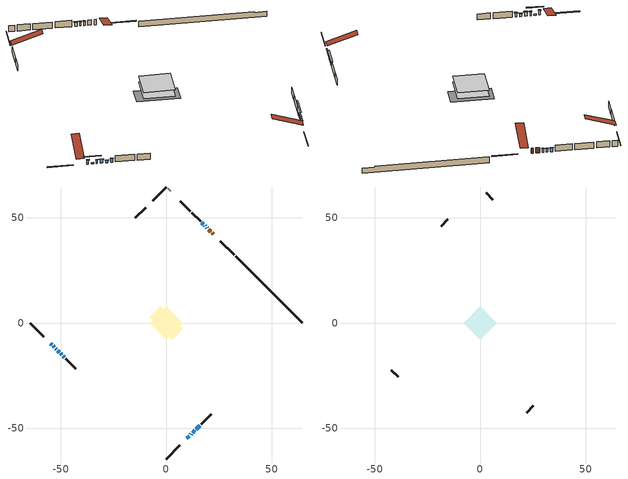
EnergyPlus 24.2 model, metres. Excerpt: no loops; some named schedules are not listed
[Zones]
conditioned space
 floor outside (Floor1 construction): -1.72,0 0,1.72 1.72,0 0,-1.72 z0.19
 floor adiabatic (AdiabaticFloorConstruction): -7.89,0 0,7.89 7.89,0 0,-7.89 z0.19
 floor foundation (Slab1 construction): -7.92,2.94 -2.94,7.92 7.92,-2.94 2.94,-7.92 z-2.19
 wall outside (RimJoist1 construction): 0,-64.55 6.5,-58.06 / -64.55,0 -58.06,-6.5 / 0,64.55 -6.5,58.06 / 32.21,32.34 25.72,38.83 z0.19:0.49
 wall outside (AdiabaticWallConstruction 1): 21.14,43.41 20.23,44.32 z0.19:2.22
 wall outside (AdiabaticWallConstruction): -54.72,-9.83 -54.32,-10.23 z0.19:1.87; 9.83,-54.72 10.92,-53.64 / 12.53,-52.02 13.58,-50.98 / -51.45,-13.1 -50.73,-13.82 / 19.58,44.98 19.21,45.34 / 17.6,46.96 16.96,47.59 z0.19:1.69; 11.57,-52.98 11.88,-52.67 / -52.42,-12.13 -52.11,-12.44 / -48.84,-15.71 -48.36,-16.19 z0.19:1.61; -53.67,-10.89 -53.07,-11.48 z0.19:0.73; 14.23,-50.32 15.85,-48.7 z0.19:0.75; -50.08,-14.47 -49.5,-15.05 z0.19:1.11; 18.56,45.99 18.25,46.3 z0.19:1.59
 wall outside (Wall2 construction): 16.51,-48.05 21.33,-43.22 / -47.7,-16.85 -42.88,-21.68 / -9.84,54.72 -14.66,49.89 / 11.48,53.07 6.65,57.9 z0.19:2.63
 wall foundation (FoundationWall1 construction): 32.87,31.68,-2.19 32.87,31.68,0.19 61.38,3.17,0.19 61.38,3.17,-0.19 64.55,0,-0.19 64.55,0,-2.19
 wall othersidecoefficients (AdiabaticWallConstruction 1): 22.38,42.17 21.8,42.76 z0.19:2.22
 wall othersidecoefficients (Wall1 construction): 16.31,48.24 12.14,52.42 z0.19:2.63
 wall adiabatic (Wall4 construction): 2.11,62.44 0.66,63.9 z0.19:2.63
 window (WindowConstruction 10): -54.72,-9.84 -54.32,-10.23 z0.19:1.87
 window (WindowConstruction 7): 9.84,-54.72 10.92,-53.64 z0.19:1.69
 window (WindowConstruction 8): 11.57,-52.98 11.88,-52.67 z0.19:1.61
 window (WindowConstruction 9): 12.54,-52.02 13.58,-50.98 z0.19:1.69
 window (WindowConstruction 11): -53.67,-10.89 -53.07,-11.48 z0.19:0.72
 window (WindowConstruction 12): 14.23,-50.32 15.85,-48.7 z0.19:0.75
 window (WindowConstruction): -52.42,-12.14 -52.11,-12.44 z0.19:1.61
 window (WindowConstruction 1): -51.45,-13.1 -50.73,-13.82 z0.19:1.69
 window (WindowConstruction 2): -50.08,-14.48 -49.5,-15.05 z0.19:1.1
 window (WindowConstruction 3): -48.84,-15.71 -48.36,-16.19 z0.19:1.61
 window (WindowConstruction 4): 19.57,44.98 19.21,45.34 z0.19:1.69
 window (WindowConstruction 5): 18.56,46 18.25,46.3 z0.19:1.59
 window (WindowConstruction 6): 17.59,46.96 16.96,47.59 z0.19:1.69
 door inside (Door): 22.38,42.17 21.8,42.76 z0.19:2.22
 door (Door 1): 21.14,43.41 20.23,44.32 z0.19:2.22
 ceiling adiabatic (AdiabaticFloorConstruction): 0,-7.89 7.89,0 0,7.89 -7.89,0 z0.19
attic - vented
 floor to conditioned space (Floor2 construction Reversed): -7.89,0 0,7.89 7.89,0 0,-7.89 z2.63
 wall outside (Wall3 construction): 21.99,-42.56 25.22,-39.33 / -42.22,-22.33 -38.99,-25.56 / -15.32,49.23 -18.55,46 / 6,58.56 2.77,61.79 z0.19:2.63
 roof outside (Roof1 construction): 9.18,-55.37,2.63 1.49,-47.69,6.25 -0.53,-49.71,6.25 7.15,-57.4,2.63; -55.37,-9.18,2.63 -47.69,-1.49,6.25 -49.71,0.53,6.25 -57.4,-7.15,2.63; -9.18,55.37,2.63 -1.49,47.69,6.25 0.53,49.71,6.25 -7.15,57.4,2.63; 23.03,41.52,2.63 15.35,33.83,6.25 17.37,31.8,6.25 25.06,39.49,2.63
shading: -54.18,-10.37 -54.86,-9.69 -55.15,-9.98 -54.47,-10.66 z2.07; 11.06,-53.49 9.69,-54.86 9.98,-55.15 11.35,-53.79 z1.89; 12.02,-52.53 11.43,-53.12 11.72,-53.41 12.31,-52.82 z1.81; 13.72,-50.83 12.39,-52.16 12.68,-52.45 14.01,-51.12 z1.89; -51.16,-13.39 -55.58,-8.97 -55.87,-9.26 -51.45,-13.69 z3.43; 17.76,-46.79 12.32,-52.24 12.61,-52.53 18.06,-47.08 z3.46; -51.97,-12.58 -52.56,-11.99 -52.85,-12.28 -52.26,-12.88 z1.81; -50.59,-13.96 -51.6,-12.96 -51.89,-13.25 -50.88,-14.25 z1.89; -49.36,-15.19 -50.22,-14.33 -50.51,-14.62 -49.65,-15.48 z1.31; -48.22,-16.34 -48.99,-15.57 -49.28,-15.86 -48.51,-16.63 z1.81; 19.07,45.48 19.72,44.84 20.01,45.13 19.36,45.77 z1.89; 18.11,46.44 18.7,45.85 18.99,46.14 18.4,46.73 z1.79; 16.82,47.73 17.74,46.82 18.03,47.11 17.11,48.02 z1.89
[Building]
Building 1: Terrain=Suburbs
[Site:Location]
Calgary Intl AP_AB: Latitude {deg}=51.11; Longitude {deg}=-114.02; Time Zone {hr}=-7; Elevation {m}=1084; Keep Site Location Information=Yes
[Site:GroundTemperature:Shallow]
0.326196, -1.55603, -1.70677, -0.813554, 2.7722, 6.34125, 9.43543, 11.3955, 11.562, 9.96783, 6.95256, 3.49299
[Site:WaterMainsTemperature]
Calculation Method=Schedule; Temperature Schedule=mains temperature schedule
[Material] Roughness=Rough; Thermal Absorptance=0.9
Name | Thickness {m} | Conductivity {W/m-K} | Density {kg/m3} | Specific Heat {J/kg-K} | Solar Absorptance | Visible Absorptance
asphalt or fiberglass shingles | 0.00635 | 0.162714 | 1121.4 | 1465.45 | 0.4 | 0.4
ceiling loosefill ins | 0.169333 | 0.0480833 | 16.02 | 1046.75 | 0.7 | 0.7
ceiling stud and cavity | 0.1397 | 0.340499 | 65.682 | 1177.47 | 0.7 | 0.7
concrete 4.0 in. | 0.1016 | 1.803125 | 2242.8 | 837.4 | 0.7 | 0.7
concrete 8.0 in. | 0.2032 | 1.803125 | 2242.8 | 837.4 | 0.7 | 0.7
door material | 0.04445 | 0.060037 | 512.64 | 1214.23 | 0.7 | 0.7
door material 1 | 0.04445 | 0.053851 | 512.64 | 1214.23 | 0.7 | 0.7
exterior vertical ins | 0.0904489 | 0.029427 | 32.04 | 1214.23 | 0.7 | 0.7
floor covering | 0.0127 | 0.0433444 | 54.468 | 1339.84 | 0.6 | 0.6
floor rigid ins | 0.103632 | 0.029427 | 32.04 | 1214.23 | 0.7 | 0.7
floor rigid ins 1; wall rigid ins 2 | 0.512978 | 0.029427 | 32.04 | 1214.23 | 0.7 | 0.7
floor stud and cavity | 0.1397 | 0.166257 | 92.3553 | 1139.71 | 0.7 | 0.7
floor stud and cavity 1 | 0.1397 | 1.75129 | 37.0049 | 1207.88 | 0.7 | 0.7
furniture material conditioned space 1 | 0.1524 | 0.115458 | 640.8 | 1214.23 | 0.6 | 0.6
gypsum board | 0.0127 | 0.160291 | 801 | 837.4 | 0.6 | 0.6
gypsum board 1 | 0.0127 | 0.160291 | 801 | 837.4 | 0.7 | 0.7
osb sheathing 0.5 in. | 0.0127 | 0.115458 | 512.64 | 1214.23 | 0.7 | 0.7
osb sheathing 0.75 in. | 0.01905 | 0.115458 | 512.64 | 1214.23 | 0.7 | 0.7
osb sheathing 2.0 in. | 0.0508 | 0.115458 | 512.64 | 1214.23 | 0.7 | 0.7
rim joist rigid ins; wall rigid ins 1 | 0.051816 | 0.029427 | 32.04 | 1214.23 | 0.7 | 0.7
rim joist stud and cavity | 0.0508 | 0.0436738 | 125.044 | 1163.47 | 0.6 | 0.6
wall rigid ins | 0.051816 | 0.029427 | 32.04 | 1214.23 | 0.4 | 0.4
wall stud and cavity | 0.1397 | 0.280806 | 139.0536 | 1170.24 | 0.7 | 0.7
wall stud and cavity 1 | 0.1397 | 0.264467 | 139.0536 | 1170.24 | 0.7 | 0.7
wall stud and cavity 2 | 0.0889 | 6.1454 | 50.32683 | 1063.81 | 0.6 | 0.6
wall stud and cavity 3 | 0.1397 | 0.202116 | 139.0536 | 1170.24 | 0.7 | 0.7
wall stud and cavity 4 | 0.0889 | 0.380278 | 52.3479 | 1209.89 | 0.7 | 0.7
wall stud and cavity 5 | 0.0889 | 0.391764 | 83.0341 | 1211.67 | 0.7 | 0.7
wood siding | 0.0254 | 0.102417 | 544.68 | 1172.36 | 0.4 | 0.4
wood siding 1 | 0.00254 | 0.102417 | 544.68 | 1172.36 | 0.4 | 0.4
wood siding 2; wood siding 3; wood siding 4 | 0.0254 | 0.102417 | 544.68 | 1172.36 | 0.7 | 0.7
[WindowMaterial:SimpleGlazingSystem]
Name | U-Factor {W/m2-K} | Solar Heat Gain Coefficient
WindowMaterial | 2.76462 | 0.47
WindowMaterial 1 | 2.76178 | 0.61
WindowMaterial 2 | 2.77484 | 0.54
WindowMaterial 3 | 2.77768 | 0.55
WindowMaterial 4 | 2.77711 | 0.66
WindowMaterial 5 | 2.79017 | 0.63
WindowMaterial 6 | 2.14004 | 0.58
WindowMaterial 7 | 2.7561 | 0.43
WindowMaterial 8 | 2.765186 | 0.47
[Construction]
AdiabaticFloorConstruction: floor stud and cavity 1, floor rigid ins 1, osb sheathing 0.75 in., floor covering
AdiabaticWallConstruction: wood siding 3, wall rigid ins 2, wall stud and cavity 4, gypsum board
AdiabaticWallConstruction 1: wood siding 4, wall rigid ins 2, wall stud and cavity 4, gypsum board
Door: door material
Door 1: door material 1
Floor1 construction: floor stud and cavity, floor rigid ins, osb sheathing 0.75 in., floor covering
Floor2 construction Reversed: gypsum board, ceiling stud and cavity, ceiling loosefill ins
FoundationWall1 construction: concrete 8.0 in., gypsum board 1
furniture construction conditioned space 1: furniture material conditioned space 1
PartitionWallConstruction: gypsum board, wall stud and cavity 5, gypsum board
RimJoist1 construction: wood siding 2, rim joist rigid ins, osb sheathing 2.0 in., rim joist stud and cavity
Roof1 construction: asphalt or fiberglass shingles
Slab1 construction: concrete 4.0 in.
Wall1 construction: wall rigid ins, osb sheathing 0.5 in., wall stud and cavity, gypsum board
Wall2 construction: wood siding, wall rigid ins 1, osb sheathing 0.5 in., wall stud and cavity 1, gypsum board
Wall3 construction: wood siding 1, wall stud and cavity 2
Wall4 construction: wall rigid ins, osb sheathing 0.5 in., wall stud and cavity 3, gypsum board
WindowConstruction; WindowConstruction 5; WindowConstruction 8: WindowMaterial
WindowConstruction 1; WindowConstruction 4; WindowConstruction 7: WindowMaterial 1
WindowConstruction 10: WindowMaterial 6
WindowConstruction 11: WindowMaterial 7
WindowConstruction 12: WindowMaterial 8
WindowConstruction 2: WindowMaterial 2
WindowConstruction 3: WindowMaterial 3
WindowConstruction 6: WindowMaterial 4
WindowConstruction 9: WindowMaterial 5
[Zone] Multiplier=1; Part of Total Floor Area=Yes
Name | Volume {m3}
attic - vented | 73.286
conditioned space | 580.8
[Space]
Name | Zone | Volume {m3}
attic - vented 1 | attic - vented | 73.286
conditioned space 1 | conditioned space | 580.8
[ZoneInfiltration:EffectiveLeakageArea]
infil attic - vented 1: Zone or Space=attic - vented 1; Schedule=Always On Discrete; Effective Air Leakage Area {cm2}=4271.31; Stack Coefficient=0.000421554; Wind Coefficient=1.38722e-05
[ZoneMixing]
whole house fan mix: Zone or Space=attic - vented; Schedule=Always On Continuous; Design Flow Rate Calculation Method=Flow/Zone; Design Flow Rate {m3/s}=0; Source Zone or Space=conditioned space
[SurfaceProperty:ExposedFoundationPerimeter]
Slab1: Exposed Perimeter Calculation Method=TotalExposedPerimeter; Total Exposed Perimeter {m}=44.806
[SurfaceProperty:OtherSideCoefficients]
other non-freezing space: Combined Convective/Radiative Film Coefficient {W/m2-K}=8.35; Constant Temperature Coefficient=1; External Dry-Bulb Temperature Coefficient=0; Ground Temperature Coefficient=0; Wind Speed Coefficient=0; Zone Air Temperature Coefficient=0; Constant Temperature Schedule=other non-freezing space; Previous Other Side Temperature Coefficient=0
[InternalMass] Zone or ZoneList=conditioned space; Space or SpaceList=conditioned space 1
Name | Construction | Surface Area {m2}
furniture mass conditioned space 1 | furniture construction conditioned space 1 | 95.4761
partition wall mass | PartitionWallConstruction | 238.69
[Lights]
interior lighting: Zone or ZoneList or Space or SpaceList=conditioned space 1; Schedule=interior lighting schedule; Design Level Calculation Method=LightingLevel; Lighting Level {W}=343.2; Return Air Fraction=0; Fraction Radiant=0.6; Fraction Visible=0.2; Fraction Replaceable=1
[People]
occupants: Zone or ZoneList or Space or SpaceList=conditioned space 1; Number of People Schedule=occupants schedule; Number of People Calculation Method=People; Number of People=3; Fraction Radiant=0.314171; Sensible Heat Fraction=0.56303; Activity Level Schedule=occupants activity schedule; Carbon Dioxide Generation Rate {m3/s-W}=0; Enable ASHRAE 55 Comfort Warnings=No; Mean Radiant Temperature Calculation Type=EnclosureAveraged
[ElectricEquipment] Zone or ZoneList or Space or SpaceList=conditioned space 1; Design Level Calculation Method=EquipmentLevel
Name | Schedule | Design Level {W} | Fraction Latent | Fraction Radiant | Fraction Lost
clothes dryer | clothes dryer schedule | 140.772 | 0.015 | 0.081 | 0.85
clothes washer | clothes washer schedule | 32.1985 | 0.03 | 0.162 | 0.7
cooking range | cooking range schedule | 208.969 | 0.08 | 0.432 | 0.2
dishwasher | dishwasher schedule | 66.8632 | 0.3 | 0.18 | 0.4
fridge | fridge schedule | 72.9452 | 0 | 0.6 | 0
mech vent bath fan 0 | mech vent bath fan 0 schedule | 50.2 | 0 | 0 | 1
mech vent bath fan 1 | mech vent bath fan 1 schedule | 50.2 | 0 | 0 | 1
mech vent house fan | mech vent house fan schedule | 0 | 0 | 0 | 1
mech vent house fan cfis | mech vent house fan cfis schedule | 0 | 0 | 0 | 0
misc plug loads | misc plug loads schedule | 494.7 | 0.045 | 0.513 | 0.1
whole house fan | Always On Discrete | 0 | 0 | 0 | 1
[OtherEquipment] Zone or ZoneList or Space or SpaceList=conditioned space 1; Design Level Calculation Method=EquipmentLevel
Name | Fuel Type | Schedule | Design Level {W} | Fraction Latent | Fraction Radiant | Fraction Lost
clothes dryer 1 | Electricity | clothes dryer schedule | 0 | 0.015 | 0.081 | 0.85
cooking range 1 | Electricity | cooking range schedule | 0 | 0.08 | 0.432 | 0.2
general water use latent | None | general water use schedule | 59.3978 | 1 | 0 | 0
general water use sensible | None | general water use schedule | -58.539 | 0 | 0.6 | 0
mech vent house fan latent load | None | Always On Discrete | 0 | 1 | 0 | 0
mech vent house fan sensible load | None | Always On Discrete | 0 | 0 | 0 | 0
water heater energy adjustment1 | NaturalGas | Always On Discrete | 0.01 | 0 | 0 | 1
[ZoneInfiltration:DesignFlowRate] Zone or ZoneList or Space or SpaceList=conditioned space 1; Schedule=Always On Discrete; Design Flow Rate Calculation Method=Flow/Zone; Design Flow Rate {m3/s}=0
infil flow; natural vent flow; whole house fan flow
[Foundation:Kiva]
Foundation Kiva 1: Initial Indoor Air Temperature {C}=18; Wall Height Above Grade {m}=0.190012; Wall Depth Below Slab {m}=0.2032; Custom Block Material Name 1=exterior vertical ins; Custom Block Depth 1 {m}=2.38; Custom Block X Position 1 {m}=0.2159; Custom Block Z Position 1 {m}=0
[Foundation:Kiva:Settings]
Soil Conductivity {W/m-K}=0.849921; Soil Density {kg/m3}=1842.3; Soil Specific Heat {J/kg-K}=418.7; Ground Solar Absorptivity=0.9; Ground Thermal Absorptivity=0.9; Ground Surface Roughness {m}=0.03; Far-Field Width {m}=40; Deep-Ground Boundary Condition=ZeroFlux; Deep-Ground Depth {m}=40; Minimum Cell Dimension {m}=0.2; Maximum Cell Growth Coefficient=3; Simulation Timestep=Timestep
[Exterior:Lights]
exterior lighting: Schedule=exterior lighting schedule; Design Level {W}=75.6
[Schedule:Constant]
Name | Hourly Value
Always On Continuous; mech vent house fan schedule; mech vent house fan cfis schedule; Always On Discrete | 1
other non-freezing space; fridge schedule | 0
occupants activity schedule | 117.228
[Schedule:Week:Daily]
interior lighting schedule Week Rule - Jan1-Jan27: interior lighting schedule day, interior lighting schedule day, interior lighting schedule day, interior lighting schedule day, interior lighting schedule day, interior lighting schedule day, interior lighting schedule day, interior lighting schedule default day, interior lighting schedule default day, interior lighting schedule default day, interior lighting schedule default day, interior lighting schedule default day
interior lighting schedule Week Rule - Jan28-Feb3: interior lighting schedule day, interior lighting schedule day, interior lighting schedule day, interior lighting schedule day, interior lighting schedule day 1, interior lighting schedule day 1, interior lighting schedule day 1, interior lighting schedule default day, interior lighting schedule default day, interior lighting schedule default day, interior lighting schedule default day, interior lighting schedule default day
interior lighting schedule Week Rule - Feb4-Feb24: interior lighting schedule day 1, interior lighting schedule day 1, interior lighting schedule day 1, interior lighting schedule day 1, interior lighting schedule day 1, interior lighting schedule day 1, interior lighting schedule day 1, interior lighting schedule default day, interior lighting schedule default day, interior lighting schedule default day, interior lighting schedule default day, interior lighting schedule default day
interior lighting schedule Week Rule - Feb25-Mar3: interior lighting schedule day 1, interior lighting schedule day 1, interior lighting schedule day 1, interior lighting schedule day 1, interior lighting schedule day 2, interior lighting schedule day 2, interior lighting schedule day 2, interior lighting schedule default day, interior lighting schedule default day, interior lighting schedule default day, interior lighting schedule default day, interior lighting schedule default day
interior lighting schedule Week Rule - Mar4-Mar31: interior lighting schedule day 2, interior lighting schedule day 2, interior lighting schedule day 2, interior lighting schedule day 2, interior lighting schedule day 2, interior lighting schedule day 2, interior lighting schedule day 2, interior lighting schedule default day, interior lighting schedule default day, interior lighting schedule default day, interior lighting schedule default day, interior lighting schedule default day
interior lighting schedule Week Rule - Apr1-Apr28: interior lighting schedule day 3, interior lighting schedule day 3, interior lighting schedule day 3, interior lighting schedule day 3, interior lighting schedule day 3, interior lighting schedule day 3, interior lighting schedule day 3, interior lighting schedule default day, interior lighting schedule default day, interior lighting schedule default day, interior lighting schedule default day, interior lighting schedule default day
interior lighting schedule Week Rule - Apr29-May5: interior lighting schedule day 3, interior lighting schedule day 3, interior lighting schedule day 4, interior lighting schedule day 4, interior lighting schedule day 4, interior lighting schedule day 4, interior lighting schedule day 4, interior lighting schedule default day, interior lighting schedule default day, interior lighting schedule default day, interior lighting schedule default day, interior lighting schedule default day
interior lighting schedule Week Rule - May6-May26: interior lighting schedule day 4, interior lighting schedule day 4, interior lighting schedule day 4, interior lighting schedule day 4, interior lighting schedule day 4, interior lighting schedule day 4, interior lighting schedule day 4, interior lighting schedule default day, interior lighting schedule default day, interior lighting schedule default day, interior lighting schedule default day, interior lighting schedule default day
interior lighting schedule Week Rule - May27-Jun2: interior lighting schedule day 4, interior lighting schedule day 4, interior lighting schedule day 4, interior lighting schedule day 4, interior lighting schedule day 4, interior lighting schedule day 5, interior lighting schedule day 5, interior lighting schedule default day, interior lighting schedule default day, interior lighting schedule default day, interior lighting schedule default day, interior lighting schedule default day
interior lighting schedule Week Rule - Jun3-Jun30: interior lighting schedule day 5, interior lighting schedule day 5, interior lighting schedule day 5, interior lighting schedule day 5, interior lighting schedule day 5, interior lighting schedule day 5, interior lighting schedule day 5, interior lighting schedule default day, interior lighting schedule default day, interior lighting schedule default day, interior lighting schedule default day, interior lighting schedule default day
interior lighting schedule Week Rule - Jul1-Jul28: interior lighting schedule day 6, interior lighting schedule day 6, interior lighting schedule day 6, interior lighting schedule day 6, interior lighting schedule day 6, interior lighting schedule day 6, interior lighting schedule day 6, interior lighting schedule default day, interior lighting schedule default day, interior lighting schedule default day, interior lighting schedule default day, interior lighting schedule default day
interior lighting schedule Week Rule - Jul29-Aug4: interior lighting schedule day 6, interior lighting schedule day 6, interior lighting schedule day 6, interior lighting schedule day 7, interior lighting schedule day 7, interior lighting schedule day 7, interior lighting schedule day 7, interior lighting schedule default day, interior lighting schedule default day, interior lighting schedule default day, interior lighting schedule default day, interior lighting schedule default day
interior lighting schedule Week Rule - Aug5-Aug25: interior lighting schedule day 7, interior lighting schedule day 7, interior lighting schedule day 7, interior lighting schedule day 7, interior lighting schedule day 7, interior lighting schedule day 7, interior lighting schedule day 7, interior lighting schedule default day, interior lighting schedule default day, interior lighting schedule default day, interior lighting schedule default day, interior lighting schedule default day
interior lighting schedule Week Rule - Aug26-Sep1: interior lighting schedule day 7, interior lighting schedule day 7, interior lighting schedule day 7, interior lighting schedule day 7, interior lighting schedule day 7, interior lighting schedule day 7, interior lighting schedule day 8, interior lighting schedule default day, interior lighting schedule default day, interior lighting schedule default day, interior lighting schedule default day, interior lighting schedule default day
interior lighting schedule Week Rule - Sep2-Sep29: interior lighting schedule day 8, interior lighting schedule day 8, interior lighting schedule day 8, interior lighting schedule day 8, interior lighting schedule day 8, interior lighting schedule day 8, interior lighting schedule day 8, interior lighting schedule default day, interior lighting schedule default day, interior lighting schedule default day, interior lighting schedule default day, interior lighting schedule default day
interior lighting schedule Week Rule - Sep30-Oct6: interior lighting schedule day 8, interior lighting schedule day 9, interior lighting schedule day 9, interior lighting schedule day 9, interior lighting schedule day 9, interior lighting schedule day 9, interior lighting schedule day 9, interior lighting schedule default day, interior lighting schedule default day, interior lighting schedule default day, interior lighting schedule default day, interior lighting schedule default day
interior lighting schedule Week Rule - Oct7-Oct27: interior lighting schedule day 9, interior lighting schedule day 9, interior lighting schedule day 9, interior lighting schedule day 9, interior lighting schedule day 9, interior lighting schedule day 9, interior lighting schedule day 9, interior lighting schedule default day, interior lighting schedule default day, interior lighting schedule default day, interior lighting schedule default day, interior lighting schedule default day
interior lighting schedule Week Rule - Oct28-Nov3: interior lighting schedule day 9, interior lighting schedule day 9, interior lighting schedule day 9, interior lighting schedule day 9, interior lighting schedule day 10, interior lighting schedule day 10, interior lighting schedule day 10, interior lighting schedule default day, interior lighting schedule default day, interior lighting schedule default day, interior lighting schedule default day, interior lighting schedule default day
interior lighting schedule Week Rule - Nov4-Nov24: interior lighting schedule day 10, interior lighting schedule day 10, interior lighting schedule day 10, interior lighting schedule day 10, interior lighting schedule day 10, interior lighting schedule day 10, interior lighting schedule day 10, interior lighting schedule default day, interior lighting schedule default day, interior lighting schedule default day, interior lighting schedule default day, interior lighting schedule default day
interior lighting schedule Week Rule - Nov25-Dec1: interior lighting schedule day 10, interior lighting schedule day 10, interior lighting schedule day 10, interior lighting schedule day 10, interior lighting schedule day 10, interior lighting schedule day 10, interior lighting schedule day 11, interior lighting schedule default day, interior lighting schedule default day, interior lighting schedule default day, interior lighting schedule default day, interior lighting schedule default day
interior lighting schedule Week Rule - Dec2-Dec31: interior lighting schedule day 11, interior lighting schedule day 11, interior lighting schedule day 11, interior lighting schedule day 11, interior lighting schedule day 11, interior lighting schedule day 11, interior lighting schedule day 11, interior lighting schedule default day, interior lighting schedule default day, interior lighting schedule default day, interior lighting schedule default day, interior lighting schedule default day
occupants schedule Week Rule - Jan1-Dec31: occupants schedule day, occupants schedule day, occupants schedule day, occupants schedule day, occupants schedule day, occupants schedule day, occupants schedule day, occupants schedule default day, occupants schedule default day, occupants schedule default day, occupants schedule default day, occupants schedule default day
clothes dryer schedule Week Rule - Jan1-Dec31: clothes dryer schedule day, clothes dryer schedule day, clothes dryer schedule day, clothes dryer schedule day, clothes dryer schedule day, clothes dryer schedule day, clothes dryer schedule day, clothes dryer schedule default day, clothes dryer schedule default day, clothes dryer schedule default day, clothes dryer schedule default day, clothes dryer schedule default day
clothes washer schedule Week Rule - Jan1-Dec31: clothes washer schedule day, clothes washer schedule day, clothes washer schedule day, clothes washer schedule day, clothes washer schedule day, clothes washer schedule day, clothes washer schedule day, clothes washer schedule default day, clothes washer schedule default day, clothes washer schedule default day, clothes washer schedule default day, clothes washer schedule default day
cooking range schedule Week Rule - Jan1-Dec31: cooking range schedule day, cooking range schedule day, cooking range schedule day, cooking range schedule day, cooking range schedule day, cooking range schedule day, cooking range schedule day, cooking range schedule default day, cooking range schedule default day, cooking range schedule default day, cooking range schedule default day, cooking range schedule default day
dishwasher schedule Week Rule - Jan1-Dec31: dishwasher schedule day, dishwasher schedule day, dishwasher schedule day, dishwasher schedule day, dishwasher schedule day, dishwasher schedule day, dishwasher schedule day, dishwasher schedule default day, dishwasher schedule default day, dishwasher schedule default day, dishwasher schedule default day, dishwasher schedule default day
mech vent bath fan 0 schedule Week Rule - Jan1-Dec31: mech vent bath fan 0 schedule day, mech vent bath fan 0 schedule day, mech vent bath fan 0 schedule day, mech vent bath fan 0 schedule day, mech vent bath fan 0 schedule day, mech vent bath fan 0 schedule day, mech vent bath fan 0 schedule day, mech vent bath fan 0 schedule default day, mech vent bath fan 0 schedule default day, mech vent bath fan 0 schedule default day, mech vent bath fan 0 schedule default day, mech vent bath fan 0 schedule default day
mech vent bath fan 1 schedule Week Rule - Jan1-Dec31: mech vent bath fan 1 schedule day, mech vent bath fan 1 schedule day, mech vent bath fan 1 schedule day, mech vent bath fan 1 schedule day, mech vent bath fan 1 schedule day, mech vent bath fan 1 schedule day, mech vent bath fan 1 schedule day, mech vent bath fan 1 schedule default day, mech vent bath fan 1 schedule default day, mech vent bath fan 1 schedule default day, mech vent bath fan 1 schedule default day, mech vent bath fan 1 schedule default day
misc plug loads schedule Week Rule - Jan1-Dec31: misc plug loads schedule day, misc plug loads schedule day, misc plug loads schedule day, misc plug loads schedule day, misc plug loads schedule day, misc plug loads schedule day, misc plug loads schedule day, misc plug loads schedule default day, misc plug loads schedule default day, misc plug loads schedule default day, misc plug loads schedule default day, misc plug loads schedule default day
general water use schedule Week Rule - Jan1-Dec31: general water use schedule day, general water use schedule day, general water use schedule day, general water use schedule day, general water use schedule day, general water use schedule day, general water use schedule day, general water use schedule default day, general water use schedule default day, general water use schedule default day, general water use schedule default day, general water use schedule default day
exterior lighting schedule Week Rule - Jan1-Jan27: exterior lighting schedule day, exterior lighting schedule day, exterior lighting schedule day, exterior lighting schedule day, exterior lighting schedule day, exterior lighting schedule day, exterior lighting schedule day, exterior lighting schedule default day, exterior lighting schedule default day, exterior lighting schedule default day, exterior lighting schedule default day, exterior lighting schedule default day
exterior lighting schedule Week Rule - Jan28-Feb3: exterior lighting schedule day, exterior lighting schedule day, exterior lighting schedule day, exterior lighting schedule day, exterior lighting schedule day 1, exterior lighting schedule day 1, exterior lighting schedule day 1, exterior lighting schedule default day, exterior lighting schedule default day, exterior lighting schedule default day, exterior lighting schedule default day, exterior lighting schedule default day
exterior lighting schedule Week Rule - Feb4-Feb24: exterior lighting schedule day 1, exterior lighting schedule day 1, exterior lighting schedule day 1, exterior lighting schedule day 1, exterior lighting schedule day 1, exterior lighting schedule day 1, exterior lighting schedule day 1, exterior lighting schedule default day, exterior lighting schedule default day, exterior lighting schedule default day, exterior lighting schedule default day, exterior lighting schedule default day
exterior lighting schedule Week Rule - Feb25-Mar3: exterior lighting schedule day 1, exterior lighting schedule day 1, exterior lighting schedule day 1, exterior lighting schedule day 1, exterior lighting schedule day 2, exterior lighting schedule day 2, exterior lighting schedule day 2, exterior lighting schedule default day, exterior lighting schedule default day, exterior lighting schedule default day, exterior lighting schedule default day, exterior lighting schedule default day
exterior lighting schedule Week Rule - Mar4-Mar31: exterior lighting schedule day 2, exterior lighting schedule day 2, exterior lighting schedule day 2, exterior lighting schedule day 2, exterior lighting schedule day 2, exterior lighting schedule day 2, exterior lighting schedule day 2, exterior lighting schedule default day, exterior lighting schedule default day, exterior lighting schedule default day, exterior lighting schedule default day, exterior lighting schedule default day
exterior lighting schedule Week Rule - Apr1-Apr28: exterior lighting schedule day 3, exterior lighting schedule day 3, exterior lighting schedule day 3, exterior lighting schedule day 3, exterior lighting schedule day 3, exterior lighting schedule day 3, exterior lighting schedule day 3, exterior lighting schedule default day, exterior lighting schedule default day, exterior lighting schedule default day, exterior lighting schedule default day, exterior lighting schedule default day
exterior lighting schedule Week Rule - Apr29-May5: exterior lighting schedule day 3, exterior lighting schedule day 3, exterior lighting schedule day 4, exterior lighting schedule day 4, exterior lighting schedule day 4, exterior lighting schedule day 4, exterior lighting schedule day 4, exterior lighting schedule default day, exterior lighting schedule default day, exterior lighting schedule default day, exterior lighting schedule default day, exterior lighting schedule default day
exterior lighting schedule Week Rule - May6-May26: exterior lighting schedule day 4, exterior lighting schedule day 4, exterior lighting schedule day 4, exterior lighting schedule day 4, exterior lighting schedule day 4, exterior lighting schedule day 4, exterior lighting schedule day 4, exterior lighting schedule default day, exterior lighting schedule default day, exterior lighting schedule default day, exterior lighting schedule default day, exterior lighting schedule default day
exterior lighting schedule Week Rule - May27-Jun2: exterior lighting schedule day 4, exterior lighting schedule day 4, exterior lighting schedule day 4, exterior lighting schedule day 4, exterior lighting schedule day 4, exterior lighting schedule day 5, exterior lighting schedule day 5, exterior lighting schedule default day, exterior lighting schedule default day, exterior lighting schedule default day, exterior lighting schedule default day, exterior lighting schedule default day
exterior lighting schedule Week Rule - Jun3-Jun30: exterior lighting schedule day 5, exterior lighting schedule day 5, exterior lighting schedule day 5, exterior lighting schedule day 5, exterior lighting schedule day 5, exterior lighting schedule day 5, exterior lighting schedule day 5, exterior lighting schedule default day, exterior lighting schedule default day, exterior lighting schedule default day, exterior lighting schedule default day, exterior lighting schedule default day
exterior lighting schedule Week Rule - Jul1-Jul28: exterior lighting schedule day 6, exterior lighting schedule day 6, exterior lighting schedule day 6, exterior lighting schedule day 6, exterior lighting schedule day 6, exterior lighting schedule day 6, exterior lighting schedule day 6, exterior lighting schedule default day, exterior lighting schedule default day, exterior lighting schedule default day, exterior lighting schedule default day, exterior lighting schedule default day
exterior lighting schedule Week Rule - Jul29-Aug4: exterior lighting schedule day 6, exterior lighting schedule day 6, exterior lighting schedule day 6, exterior lighting schedule day 7, exterior lighting schedule day 7, exterior lighting schedule day 7, exterior lighting schedule day 7, exterior lighting schedule default day, exterior lighting schedule default day, exterior lighting schedule default day, exterior lighting schedule default day, exterior lighting schedule default day
exterior lighting schedule Week Rule - Aug5-Aug25: exterior lighting schedule day 7, exterior lighting schedule day 7, exterior lighting schedule day 7, exterior lighting schedule day 7, exterior lighting schedule day 7, exterior lighting schedule day 7, exterior lighting schedule day 7, exterior lighting schedule default day, exterior lighting schedule default day, exterior lighting schedule default day, exterior lighting schedule default day, exterior lighting schedule default day
exterior lighting schedule Week Rule - Aug26-Sep1: exterior lighting schedule day 7, exterior lighting schedule day 7, exterior lighting schedule day 7, exterior lighting schedule day 7, exterior lighting schedule day 7, exterior lighting schedule day 7, exterior lighting schedule day 8, exterior lighting schedule default day, exterior lighting schedule default day, exterior lighting schedule default day, exterior lighting schedule default day, exterior lighting schedule default day
exterior lighting schedule Week Rule - Sep2-Sep29: exterior lighting schedule day 8, exterior lighting schedule day 8, exterior lighting schedule day 8, exterior lighting schedule day 8, exterior lighting schedule day 8, exterior lighting schedule day 8, exterior lighting schedule day 8, exterior lighting schedule default day, exterior lighting schedule default day, exterior lighting schedule default day, exterior lighting schedule default day, exterior lighting schedule default day
[Schedule:Year]
interior lighting schedule: interior lighting schedule Week Rule - Jan1-Jan27, 1, 1, 1, 27, interior lighting schedule Week Rule - Jan28-Feb3, 1, 28, 2, 3, interior lighting schedule Week Rule - Feb4-Feb24, 2, 4, 2, 24, interior lighting schedule Week Rule - Feb25-Mar3, 2, 25, 3, 3, interior lighting schedule Week Rule - Mar4-Mar31, 3, 4, 3, 31, interior lighting schedule Week Rule - Apr1-Apr28, 4, 1, 4, 28, interior lighting schedule Week Rule - Apr29-May5, 4, 29, 5, 5, interior lighting schedule Week Rule - May6-May26, 5, 6, 5, 26, interior lighting schedule Week Rule - May27-Jun2, 5, 27, 6, 2, interior lighting schedule Week Rule - Jun3-Jun30, 6, 3, 6, 30, interior lighting schedule Week Rule - Jul1-Jul28, 7, 1, 7, 28, interior lighting schedule Week Rule - Jul29-Aug4, 7, 29, 8, 4, interior lighting schedule Week Rule - Aug5-Aug25, 8, 5, 8, 25, interior lighting schedule Week Rule - Aug26-Sep1, 8, 26, 9, 1, interior lighting schedule Week Rule - Sep2-Sep29, 9, 2, 9, 29, interior lighting schedule Week Rule - Sep30-Oct6, 9, 30, 10, 6, interior lighting schedule Week Rule - Oct7-Oct27, 10, 7, 10, 27, interior lighting schedule Week Rule - Oct28-Nov3, 10, 28, 11, 3, interior lighting schedule Week Rule - Nov4-Nov24, 11, 4, 11, 24, interior lighting schedule Week Rule - Nov25-Dec1, 11, 25, 12, 1, interior lighting schedule Week Rule - Dec2-Dec31, 12, 2, 12, 31
occupants schedule: occupants schedule Week Rule - Jan1-Dec31, 1, 1, 12, 31
clothes dryer schedule: clothes dryer schedule Week Rule - Jan1-Dec31, 1, 1, 12, 31
clothes washer schedule: clothes washer schedule Week Rule - Jan1-Dec31, 1, 1, 12, 31
cooking range schedule: cooking range schedule Week Rule - Jan1-Dec31, 1, 1, 12, 31
dishwasher schedule: dishwasher schedule Week Rule - Jan1-Dec31, 1, 1, 12, 31
mech vent bath fan 0 schedule: mech vent bath fan 0 schedule Week Rule - Jan1-Dec31, 1, 1, 12, 31
mech vent bath fan 1 schedule: mech vent bath fan 1 schedule Week Rule - Jan1-Dec31, 1, 1, 12, 31
misc plug loads schedule: misc plug loads schedule Week Rule - Jan1-Dec31, 1, 1, 12, 31
general water use schedule: general water use schedule Week Rule - Jan1-Dec31, 1, 1, 12, 31
exterior lighting schedule: exterior lighting schedule Week Rule - Jan1-Jan27, 1, 1, 1, 27, exterior lighting schedule Week Rule - Jan28-Feb3, 1, 28, 2, 3, exterior lighting schedule Week Rule - Feb4-Feb24, 2, 4, 2, 24, exterior lighting schedule Week Rule - Feb25-Mar3, 2, 25, 3, 3, exterior lighting schedule Week Rule - Mar4-Mar31, 3, 4, 3, 31, exterior lighting schedule Week Rule - Apr1-Apr28, 4, 1, 4, 28, exterior lighting schedule Week Rule - Apr29-May5, 4, 29, 5, 5, exterior lighting schedule Week Rule - May6-May26, 5, 6, 5, 26, exterior lighting schedule Week Rule - May27-Jun2, 5, 27, 6, 2, exterior lighting schedule Week Rule - Jun3-Jun30, 6, 3, 6, 30, exterior lighting schedule Week Rule - Jul1-Jul28, 7, 1, 7, 28, exterior lighting schedule Week Rule - Jul29-Aug4, 7, 29, 8, 4, exterior lighting schedule Week Rule - Aug5-Aug25, 8, 5, 8, 25, exterior lighting schedule Week Rule - Aug26-Sep1, 8, 26, 9, 1, exterior lighting schedule Week Rule - Sep2-Sep29, 9, 2, 9, 29, exterior lighting schedule Week Rule - Sep30-Oct6, 9, 30, 10, 6, exterior lighting schedule Week Rule - Oct7-Oct27, 10, 7, 10, 27, exterior lighting schedule Week Rule - Oct28-Nov3, 10, 28, 11, 3, exterior lighting schedule Week Rule - Nov4-Nov24, 11, 4, 11, 24, exterior lighting schedule Week Rule - Nov25-Dec1, 11, 25, 12, 1, exterior lighting schedule Week Rule - Dec2-Dec31, 12, 2, 12, 31
[Schedule:Compact]
mains temperature schedule: Through: 01/01, For: AllDays, Until: 24:00, 5.30611, Through: 01/02, For: AllDays, Until: 24:00, 5.24556, Through: 01/03, For: AllDays, Until: 24:00, 5.18611, Through: 01/04, For: AllDays, Until: 24:00, 5.12778, Through: 01/05, For: AllDays, Until: 24:00, 5.07, Through: 01/06, For: AllDays, Until: 24:00, 5.01278, Through: 01/07, For: AllDays, Until: 24:00, 4.95722, Through: 01/08, For: AllDays, Until: 24:00, 4.90222, Through: 01/09, For: AllDays, Until: 24:00, 4.84778, Through: 01/10, For: AllDays, Until: 24:00, 4.795, Through: 01/11, For: AllDays, Until: 24:00, 4.74278, Through: 01/12, For: AllDays, Until: 24:00, 4.69167, Through: 01/13, For: AllDays, Until: 24:00, 4.64111, Through: 01/14, For: AllDays, Until: 24:00, 4.59222, Through: 01/15, For: AllDays, Until: 24:00, 4.54389, Through: 01/16, For: AllDays, Until: 24:00, 4.49722, Through: 01/17, For: AllDays, Until: 24:00, 4.45111, Through: 01/18, For: AllDays, Until: 24:00, 4.40611, Through: 01/19, For: AllDays, Until: 24:00, 4.36222, Through: 01/20, For: AllDays, Until: 24:00, 4.32, Through: 01/21, For: AllDays, Until: 24:00, 4.27833, Through: 01/22, For: AllDays, Until: 24:00, 4.23778, Through: 01/23, For: AllDays, Until: 24:00, 4.19833, Through: 01/24, For: AllDays, Until: 24:00, 4.16056, Through: 01/25, For: AllDays, Until: 24:00, 4.12333, Through: 01/26, For: AllDays, Until: 24:00, 4.08778, Through: 01/27, For: AllDays, Until: 24:00, 4.05278, Through: 01/28, For: AllDays, Until: 24:00, 4.01944, Through: 01/29, For: AllDays, Until: 24:00, 3.98722, Through: 01/30, For: AllDays, Until: 24:00, 3.95611, Through: 01/31, For: AllDays, Until: 24:00, 3.92667, Through: 02/01, For: AllDays, Until: 24:00, 3.89778, Through: 02/02, For: AllDays, Until: 24:00, 3.87056, Through: 02/03, For: AllDays, Until: 24:00, 3.84444, Through: 02/04, For: AllDays, Until: 24:00, 3.82, Through: 02/05, For: AllDays, Until: 24:00, 3.79611, Through: 02/06, For: AllDays, Until: 24:00, 3.77389, Through: 02/07, For: AllDays, Until: 24:00, 3.75333, Through: 02/08, For: AllDays, Until: 24:00, 3.73333, Through: 02/09, For: AllDays, Until: 24:00, 3.715, Through: 02/10, For: AllDays, Until: 24:00, 3.69778, Through: 02/11, For: AllDays, Until: 24:00, 3.68222, Through: 02/12, For: AllDays, Until: 24:00, 3.66778, Through: 02/13, For: AllDays, Until: 24:00, 3.65444, Through: 02/14, For: AllDays, Until: 24:00, 3.64278, Through: 02/15, For: AllDays, Until: 24:00, 3.63222, Through: 02/16, For: AllDays, Until: 24:00, 3.62278, Through: 02/17, For: AllDays, Until: 24:00, 3.615, Through: 02/18, For: AllDays, Until: 24:00, 3.60833, Through: 02/19, For: AllDays, Until: 24:00, 3.60333, Through: 02/20, For: AllDays, Until: 24:00, 3.59944, Through: 02/21, For: AllDays, Until: 24:00, 3.59667, Through: 02/22, For: AllDays, Until: 24:00, 3.59556, Through: 02/23, For: AllDays, Until: 24:00, 3.59556, Through: 02/24, For: AllDays, Until: 24:00, 3.59722, Through: 02/25, For: AllDays, Until: 24:00, 3.6, Through: 02/26, For: AllDays, Until: 24:00, 3.60389, Through: 02/27, For: AllDays, Until: 24:00, 3.60944, Through: 02/28, For: AllDays, Until: 24:00, 3.61611, Through: 03/01, For: AllDays, Until: 24:00, 3.62444, Through: 03/02, For: AllDays, Until: 24:00, 3.63333, Through: 03/03, For: AllDays, Until: 24:00, 3.64444, Through: 03/04, For: AllDays, Until: 24:00, 3.65611, Through: 03/05, For: AllDays, Until: 24:00, 3.67, Through: 03/06, For: AllDays, Until: 24:00, 3.68444, Through: 03/07, For: AllDays, Until: 24:00, 3.70056, Through: 03/08, For: AllDays, Until: 24:00, 3.71778, Through: 03/09, For: AllDays, Until: 24:00, 3.73611, Through: 03/10, For: AllDays, Until: 24:00, 3.75611, Through: 03/11, For: AllDays, Until: 24:00, 3.77722, Through: 03/12, For: AllDays, Until: 24:00, 3.79944, Through: 03/13, For: AllDays, Until: 24:00, 3.82333, Through: 03/14, For: AllDays, Until: 24:00, 3.84833, Through: 03/15, For: AllDays, Until: 24:00, 3.87444, Through: 03/16, For: AllDays, Until: 24:00, 3.90222, Through: 03/17, For: AllDays, Until: 24:00, 3.93056, Through: 03/18, For: AllDays, Until: 24:00, 3.96056, Through: 03/19, For: AllDays, Until: 24:00, 3.99167, Through: 03/20, For: AllDays, Until: 24:00, 4.02444, Through: 03/21, For: AllDays, Until: 24:00, 4.05778, Through: 03/22, For: AllDays, Until: 24:00, 4.09278, Through: 03/23, For: AllDays, Until: 24:00, 4.12833, Through: 03/24, For: AllDays, Until: 24:00, 4.16556, Through: 03/25, For: AllDays, Until: 24:00, 4.20389, Through: 03/26, For: AllDays, Until: 24:00, 4.24333, Through: 03/27, For: AllDays, Until: 24:00, 4.28389, Through: 03/28, For: AllDays, Until: 24:00, 4.32611, Through: 03/29, For: AllDays, Until: 24:00, 4.36889, Through: 03/30, For: AllDays, Until: 24:00, 4.41278, Through: 03/31, For: AllDays, Until: 24:00, 4.45778, Through: 04/01, For: AllDays, Until: 24:00, 4.50389, Through: 04/02, For: AllDays, Until: 24:00, 4.55111, Through: 04/03, For: AllDays, Until: 24:00, 4.59944, Through: 04/04, For: AllDays, Until: 24:00, 4.64833, Through: 04/05, For: AllDays, Until: 24:00, 4.69889, Through: 04/06, For: AllDays, Until: 24:00, 4.75, Through: 04/07, For: AllDays, Until: 24:00, 4.80222, Through: 04/08, For: AllDays, Until: 24:00, 4.85556, Through: 04/09, For: AllDays, Until: 24:00, 4.91, Through: 04/10, For: AllDays, Until: 24:00, 4.965, Through: 04/11, For: AllDays, Until: 24:00, 5.02111, Through: 04/12, For: AllDays, Until: 24:00, 5.07833, Through: 04/13, For: AllDays, Until: 24:00, 5.13611, Through: 04/14, For: AllDays, Until: 24:00, 5.195, Through: 04/15, For: AllDays, Until: 24:00, 5.25444, Through: 04/16, For: AllDays, Until: 24:00, 5.315, Through: 04/17, For: AllDays, Until: 24:00, 5.37611, Through: 04/18, For: AllDays, Until: 24:00, 5.43833, Through: 04/19, For: AllDays, Until: 24:00, 5.50111, Through: 04/20, For: AllDays, Until: 24:00, 5.565, Through: 04/21, For: AllDays, Until: 24:00, 5.62944, Through: 04/22, For: AllDays, Until: 24:00, 5.69444, Through: 04/23, For: AllDays, Until: 24:00, 5.76, Through: 04/24, For: AllDays, Until: 24:00, 5.82667, Through: 04/25, For: AllDays, Until: 24:00, 5.89389, Through: 04/26, For: AllDays, Until: 24:00, 5.96167, Through: 04/27, For: AllDays, Until: 24:00, 6.03056, Through: 04/28, For: AllDays, Until: 24:00, 6.09944, Through: 04/29, For: AllDays, Until: 24:00, 6.16944, Through: 04/30, For: AllDays, Until: 24:00, 6.23944, Through: 05/01, For: AllDays, Until: 24:00, 6.31056, Through: 05/02, For: AllDays, Until: 24:00, 6.38167, Through: 05/03, For: AllDays, Until: 24:00, 6.45333, Through: 05/04, For: AllDays, Until: 24:00, 6.52611, Through: 05/05, For: AllDays, Until: 24:00, 6.59889, Through: 05/06, For: AllDays, Until: 24:00, 6.67167, Through: 05/07, For: AllDays, Until: 24:00, 6.74556, Through: 05/08, For: AllDays, Until: 24:00, 6.81944, Through: 05/09, For: AllDays, Until: 24:00, 6.89389, Through: 05/10, For: AllDays, Until: 24:00, 6.96889, Through: 05/11, For: AllDays, Until: 24:00, 7.04389, Through: 05/12, For: AllDays, Until: 24:00, 7.11944, Through: 05/13, For: AllDays, Until: 24:00, 7.195, Through: 05/14, For: AllDays, Until: 24:00, 7.27111, Through: 05/15, For: AllDays, Until: 24:00, 7.34722, Through: 05/16, For: AllDays, Until: 24:00, 7.42389, Through: 05/17, For: AllDays, Until: 24:00, 7.50056, Through: 05/18, For: AllDays, Until: 24:00, 7.57722, Through: 05/19, For: AllDays, Until: 24:00, 7.65444, Through: 05/20, For: AllDays, Until: 24:00, 7.73167, Through: 05/21, For: AllDays, Until: 24:00, 7.80889, Through: 05/22, For: AllDays, Until: 24:00, 7.88611, Through: 05/23, For: AllDays, Until: 24:00, 7.96333, Through: 05/24, For: AllDays, Until: 24:00, 8.04111, Through: 05/25, For: AllDays, Until: 24:00, 8.11833, Through: 05/26, For: AllDays, Until: 24:00, 8.19611, Through: 05/27, For: AllDays, Until: 24:00, 8.27333, Through: 05/28, For: AllDays, Until: 24:00, 8.35056, Through: 05/29, For: AllDays, Until: 24:00, 8.42778, Through: 05/30, For: AllDays, Until: 24:00, 8.505, Through: 05/31, For: AllDays, Until: 24:00, 8.58222, Through: 06/01, For: AllDays, Until: 24:00, 8.65889, Through: 06/02, For: AllDays, Until: 24:00, 8.73556, Through: 06/03, For: AllDays, Until: 24:00, 8.81222, Through: 06/04, For: AllDays, Until: 24:00, 8.88889, Through: 06/05, For: AllDays, Until: 24:00, 8.965, Through: 06/06, For: AllDays, Until: 24:00, 9.04056, Through: 06/07, For: AllDays, Until: 24:00, 9.11611, Through: 06/08, For: AllDays, Until: 24:00, 9.19167, Through: 06/09, For: AllDays, Until: 24:00, 9.26667, Through: 06/10, For: AllDays, Until: 24:00, 9.34111, Through: 06/11, For: AllDays, Until: 24:00, 9.41556, Through: 06/12, For: AllDays, Until: 24:00, 9.48889, Through: 06/13, For: AllDays, Until: 24:00, 9.56278, Through: 06/14, For: AllDays, Until: 24:00, 9.63556, Through: 06/15, For: AllDays, Until: 24:00, 9.70833, Through: 06/16, For: AllDays, Until: 24:00, 9.78, Through: 06/17, For: AllDays, Until: 24:00, 9.85167, Through: 06/18, For: AllDays, Until: 24:00, 9.92278, Through: 06/19, For: AllDays, Until: 24:00, 9.99333, Through: 06/20, For: AllDays, Until: 24:00, 10.0633, Through: 06/21, For: AllDays, Until: 24:00, 10.1328, Through: 06/22, For: AllDays, Until: 24:00, 10.2011, Through: 06/23, For: AllDays, Until: 24:00, 10.2694, Through: 06/24, For: AllDays, Until: 24:00, 10.3367, Through: 06/25, For: AllDays, Until: 24:00, 10.4039, Through: 06/26, For: AllDays, Until: 24:00, 10.47, Through: 06/27, For: AllDays, Until: 24:00, 10.5356, Through: 06/28, For: AllDays, Until: 24:00, 10.6, Through: 06/29, For: AllDays, Until: 24:00, 10.6639, Through: 06/30, For: AllDays, Until: 24:00, 10.7272, Through: 07/01, For: AllDays, Until: 24:00, 10.7894, Through: 07/02, For: AllDays, Until: 24:00, 10.8511, Through: 07/03, For: AllDays, Until: 24:00, 10.9122, Through: 07/04, For: AllDays, Until: 24:00, 10.9722, Through: 07/05, For: AllDays, Until: 24:00, 11.0311, Through: 07/06, For: AllDays, Until: 24:00, 11.0894, Through: 07/07, For: AllDays, Until: 24:00, 11.1467, Through: 07/08, For: AllDays, Until: 24:00, 11.2033, Through: 07/09, For: AllDays, Until: 24:00, 11.2589, Through: 07/10, For: AllDays, Until: 24:00, 11.3133, Through: 07/11, For: AllDays, Until: 24:00, 11.3672, Through: 07/12, For: AllDays, Until: 24:00, 11.42, Through: 07/13, For: AllDays, Until: 24:00, 11.4717, Through: 07/14, For: AllDays, Until: 24:00, 11.5222, Through: 07/15, For: AllDays, Until: 24:00, 11.5717, Through: 07/16, For: AllDays, Until: 24:00, 11.6206, Through: 07/17, For: AllDays, Until: 24:00, 11.6683, Through: 07/18, For: AllDays, Until: 24:00, 11.715, Through: 07/19, For: AllDays, Until: 24:00, 11.76, Through: 07/20, For: AllDays, Until: 24:00, 11.8044, Through: 07/21, For: AllDays, Until: 24:00, 11.8478, Through: 07/22, For: AllDays, Until: 24:00, 11.89, Through: 07/23, For: AllDays, Until: 24:00, 11.9311, Through: 07/24, For: AllDays, Until: 24:00, 11.9711, Through: 07/25, For: AllDays, Until: 24:00, 12.01, Through: 07/26, For: AllDays, Until: 24:00, 12.0478, Through: 07/27, For: AllDays, Until: 24:00, 12.0839, Through: 07/28, For: AllDays, Until: 24:00, 12.1194, Through: 07/29, For: AllDays, Until: 24:00, 12.1533, Through: 07/30, For: AllDays, Until: 24:00, 12.1861, Through: 07/31, For: AllDays, Until: 24:00, 12.2178, Through: 08/01, For: AllDays, Until: 24:00, 12.2483, Through: 08/02, For: AllDays, Until: 24:00, 12.2778, Through: 08/03, For: AllDays, Until: 24:00, 12.3056, Through: 08/04, For: AllDays, Until: 24:00, 12.3322, Through: 08/05, For: AllDays, Until: 24:00, 12.3578, Through: 08/06, For: AllDays, Until: 24:00, 12.3822, Through: 08/07, For: AllDays, Until: 24:00, 12.405, Through: 08/08, For: AllDays, Until: 24:00, 12.4267, Through: 08/09, For: AllDays, Until: 24:00, 12.4472, Through: 08/10, For: AllDays, Until: 24:00, 12.4661, Through: 08/11, For: AllDays, Until: 24:00, 12.4839, Through: 08/12, For: AllDays, Until: 24:00, 12.5006, Through: 08/13, For: AllDays, Until: 24:00, 12.5156, Through: 08/14, For: AllDays, Until: 24:00, 12.5294, Through: 08/15, For: AllDays, Until: 24:00, 12.5422, Through: 08/16, For: AllDays, Until: 24:00, 12.5533, Through: 08/17, For: AllDays, Until: 24:00, 12.5633, Through: 08/18, For: AllDays, Until: 24:00, 12.5722, Through: 08/19, For: AllDays, Until: 24:00, 12.5794, Through: 08/20, For: AllDays, Until: 24:00, 12.585, Through: 08/21, For: AllDays, Until: 24:00, 12.59, Through: 08/22, For: AllDays, Until: 24:00, 12.5933, Through: 08/23, For: AllDays, Until: 24:00, 12.595, Through: 08/24, For: AllDays, Until: 24:00, 12.5961, Through: 08/25, For: AllDays, Until: 24:00, 12.595, Through: 08/26, For: AllDays, Until: 24:00, 12.5933, Through: 08/27, For: AllDays, Until: 24:00, 12.59, Through: 08/28, For: AllDays, Until: 24:00, 12.585, Through: 08/29, For: AllDays, Until: 24:00, 12.5789, Through: 08/30, For: AllDays, Until: 24:00, 12.5717, Through: 08/31, For: AllDays, Until: 24:00, 12.5633, Through: 09/01, For: AllDays, Until: 24:00, 12.5533, Through: 09/02, For: AllDays, Until: 24:00, 12.5417, Through: 09/03, For: AllDays, Until: 24:00, 12.5289, Through: 09/04, For: AllDays, Until: 24:00, 12.515, Through: 09/05, For: AllDays, Until: 24:00, 12.5, Through: 09/06, For: AllDays, Until: 24:00, 12.4833, Through: 09/07, For: AllDays, Until: 24:00, 12.4656, Through: 09/08, For: AllDays, Until: 24:00, 12.4467, Through: 09/09, For: AllDays, Until: 24:00, 12.4261, Through: 09/10, For: AllDays, Until: 24:00, 12.4044, Through: 09/11, For: AllDays, Until: 24:00, 12.3811, Through: 09/12, For: AllDays, Until: 24:00, 12.3572, Through: 09/13, For: AllDays, Until: 24:00, 12.3317, Through: 09/14, For: AllDays, Until: 24:00, 12.3044, Through: 09/15, For: AllDays, Until: 24:00, 12.2767, Through: 09/16, For: AllDays, Until: 24:00, 12.2472, Through: 09/17, For: AllDays, Until: 24:00, 12.2167, Through: 09/18, For: AllDays, Until: 24:00, 12.185, Through: 09/19, For: AllDays, Until: 24:00, 12.1522, Through: 09/20, For: AllDays, Until: 24:00, 12.1183, Through: 09/21, For: AllDays, Until: 24:00, 12.0828, Through: 09/22, For: AllDays, Until: 24:00, 12.0461, Through: 09/23, For: AllDays, Until: 24:00, 12.0089, Through: 09/24, For: AllDays, Until: 24:00, 11.97, Through: 09/25, For: AllDays, Until: 24:00, 11.93, Through: 09/26, For: AllDays, Until: 24:00, 11.8889, Through: 09/27, For: AllDays, Until: 24:00, 11.8467, Through: 09/28, For: AllDays, Until: 24:00, 11.8033, Through: 09/29, For: AllDays, Until: 24:00, 11.7589, Through: 09/30, For: AllDays, Until: 24:00, 11.7133, Through: 10/01, For: AllDays, Until: 24:00, 11.6667, Through: 10/02, For: AllDays, Until: 24:00, 11.6189, Through: 10/03, For: AllDays, Until: 24:00, 11.5706, Through: 10/04, For: AllDays, Until: 24:00, 11.5206, Through: 10/05, For: AllDays, Until: 24:00, 11.47, Through: 10/06, For: AllDays, Until: 24:00, 11.4183, Through: 10/07, For: AllDays, Until: 24:00, 11.3656, Through: 10/08, For: AllDays, Until: 24:00, 11.3117, Through: 10/09, For: AllDays, Until: 24:00, 11.2572, Through: 10/10, For: AllDays, Until: 24:00, 11.2017, Through: 10/11, For: AllDays, Until: 24:00, 11.145, Through: 10/12, For: AllDays, Until: 24:00, 11.0878, Through: 10/13, For: AllDays, Until: 24:00, 11.0294, Through: 10/14, For: AllDays, Until: 24:00, 10.97, Through: 10/15, For: AllDays, Until: 24:00, 10.91, Through: 10/16, For: AllDays, Until: 24:00, 10.8494, Through: 10/17, For: AllDays, Until: 24:00, 10.7878, Through: 10/18, For: AllDays, Until: 24:00, 10.725, Through: 10/19, For: AllDays, Until: 24:00, 10.6617, Through: 10/20, For: AllDays, Until: 24:00, 10.5978, Through: 10/21, For: AllDays, Until: 24:00, 10.5333, Through: 10/22, For: AllDays, Until: 24:00, 10.4678, Through: 10/23, For: AllDays, Until: 24:00, 10.4017, Through: 10/24, For: AllDays, Until: 24:00, 10.3344, Through: 10/25, For: AllDays, Until: 24:00, 10.2672, Through: 10/26, For: AllDays, Until: 24:00, 10.1989, Through: 10/27, For: AllDays, Until: 24:00, 10.1306, Through: 10/28, For: AllDays, Until: 24:00, 10.0611, Through: 10/29, For: AllDays, Until: 24:00, 9.99111, Through: 10/30, For: AllDays, Until: 24:00, 9.92056, Through: 10/31, For: AllDays, Until: 24:00, 9.84944, Through: 11/01, For: AllDays, Until: 24:00, 9.77778, Through: 11/02, For: AllDays, Until: 24:00, 9.70556, Through: 11/03, For: AllDays, Until: 24:00, 9.63333, Through: 11/04, For: AllDays, Until: 24:00, 9.56, Through: 11/05, For: AllDays, Until: 24:00, 9.48667, Through: 11/06, For: AllDays, Until: 24:00, 9.41278, Through: 11/07, For: AllDays, Until: 24:00, 9.33889, Through: 11/08, For: AllDays, Until: 24:00, 9.26389, Through: 11/09, For: AllDays, Until: 24:00, 9.18889, Through: 11/10, For: AllDays, Until: 24:00, 9.11389, Through: 11/11, For: AllDays, Until: 24:00, 9.03833, Through: 11/12, For: AllDays, Until: 24:00, 8.96222, Through: 11/13, For: AllDays, Until: 24:00, 8.88611, Through: 11/14, For: AllDays, Until: 24:00, 8.81, Through: 11/15, For: AllDays, Until: 24:00, 8.73333, Through: 11/16, For: AllDays, Until: 24:00, 8.65667, Through: 11/17, For: AllDays, Until: 24:00, 8.57944, Through: 11/18, For: AllDays, Until: 24:00, 8.50278, Through: 11/19, For: AllDays, Until: 24:00, 8.42556, Through: 11/20, For: AllDays, Until: 24:00, 8.34833, Through: 11/21, For: AllDays, Until: 24:00, 8.27056, Through: 11/22, For: AllDays, Until: 24:00, 8.19333, Through: 11/23, For: AllDays, Until: 24:00, 8.11611, Through: 11/24, For: AllDays, Until: 24:00, 8.03833, Through: 11/25, For: AllDays, Until: 24:00, 7.96111, Through: 11/26, For: AllDays, Until: 24:00, 7.88389, Through: 11/27, For: AllDays, Until: 24:00, 7.80611, Through: 11/28, For: AllDays, Until: 24:00, 7.72889, Through: 11/29, For: AllDays, Until: 24:00, 7.65222, Through: 11/30, For: AllDays, Until: 24:00, 7.575, Through: 12/01, For: AllDays, Until: 24:00, 7.49833, Through: 12/02, For: AllDays, Until: 24:00, 7.42167, Through: 12/03, For: AllDays, Until: 24:00, 7.345, Through: 12/04, For: AllDays, Until: 24:00, 7.26889, Through: 12/05, For: AllDays, Until: 24:00, 7.19278, Through: 12/06, For: AllDays, Until: 24:00, 7.11722, Through: 12/07, For: AllDays, Until: 24:00, 7.04167, Through: 12/08, For: AllDays, Until: 24:00, 6.96667, Through: 12/09, For: AllDays, Until: 24:00, 6.89167, Through: 12/10, For: AllDays, Until: 24:00, 6.81722, Through: 12/11, For: AllDays, Until: 24:00, 6.74333, Through: 12/12, For: AllDays, Until: 24:00, 6.66944, Through: 12/13, For: AllDays, Until: 24:00, 6.59611, Through: 12/14, For: AllDays, Until: 24:00, 6.52333, Through: 12/15, For: AllDays, Until: 24:00, 6.45111, Through: 12/16, For: AllDays, Until: 24:00, 6.37944, Through: 12/17, For: AllDays, Until: 24:00, 6.30778, Through: 12/18, For: AllDays, Until: 24:00, 6.23722, Through: 12/19, For: AllDays, Until: 24:00, 6.16667, Through: 12/20, For: AllDays, Until: 24:00, 6.09722, Through: 12/21, For: AllDays, Until: 24:00, 6.02833, Through: 12/22, For: AllDays, Until: 24:00, 5.95944, Through: 12/23, For: AllDays, Until: 24:00, 5.89167, Through: 12/24, For: AllDays, Until: 24:00, 5.82444, Through: 12/25, For: AllDays, Until: 24:00, 5.75833, Through: 12/26, For: AllDays, Until: 24:00, 5.69222, Through: 12/27, For: AllDays, Until: 24:00, 5.62722, Through: 12/28, For: AllDays, Until: 24:00, 5.56278, Through: 12/29, For: AllDays, Until: 24:00, 5.49889, Through: 12/30, For: AllDays, Until: 24:00, 5.43611, Through: 12/31, For: AllDays, Until: 24:00, 5.37444
